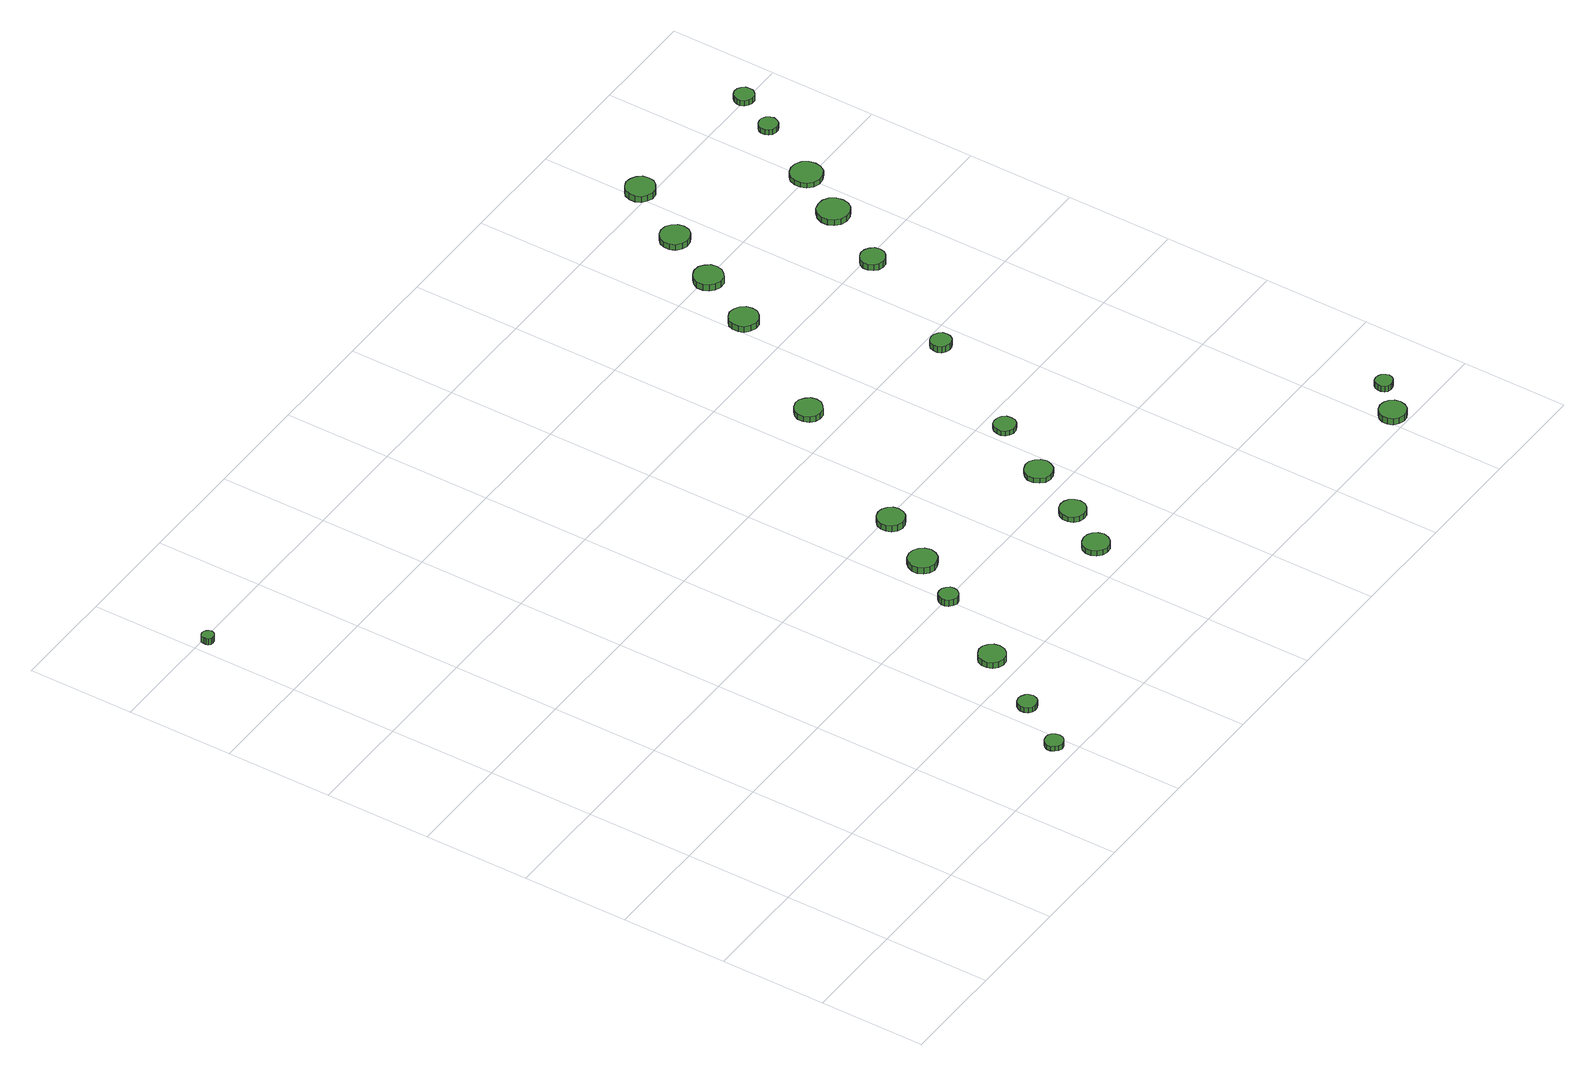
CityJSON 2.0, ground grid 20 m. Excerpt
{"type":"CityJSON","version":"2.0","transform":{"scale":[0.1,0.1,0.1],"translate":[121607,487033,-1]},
"CityObjects":{
"tree1":{"type":"SolitaryVegetationObject","attributes":{"function":"something"},"geometry":[{"type":"MultiSurface","lod":"1","boundaries":[[[0,1,2,3,4,5,6,7,8,9,10,11,12,13,14]],[[15,16,17,18,19,20,21,22,23,24,25,26,27,28,29]],[[0,29,28,1]],[[1,28,27,2]],[[2,27,26,3]],[[3,26,25,4]],[[4,25,24,5]],[[5,24,23,6]],[[6,23,22,7]],[[7,22,21,8]],[[8,21,20,9]],[[9,20,19,10]],[[10,19,18,11]],[[11,18,17,12]],[[12,17,16,13]],[[13,16,15,14]],[[14,15,29,0]]]}]},
"tree2":{"type":"SolitaryVegetationObject","attributes":{"function":"something"},"geometry":[{"type":"MultiSurface","lod":"1","boundaries":[[[30,31,32,33,34,35,36,37,38,39,40,41,42,43,44]],[[45,46,47,48,49,50,51,52,53,54,55,56,57,58,59]],[[30,59,58,31]],[[31,58,57,32]],[[32,57,56,33]],[[33,56,55,34]],[[34,55,54,35]],[[35,54,53,36]],[[36,53,52,37]],[[37,52,51,38]],[[38,51,50,39]],[[39,50,49,40]],[[40,49,48,41]],[[41,48,47,42]],[[42,47,46,43]],[[43,46,45,44]],[[44,45,59,30]]]}]},
"tree3":{"type":"SolitaryVegetationObject","attributes":{"function":"something"},"geometry":[{"type":"MultiSurface","lod":"1","boundaries":[[[60,61,62,63,64,65,66,67,68,69,70,71,72,73,74]],[[75,76,77,78,79,80,81,82,83,84,85,86,87,88,89]],[[60,89,88,61]],[[61,88,87,62]],[[62,87,86,63]],[[63,86,85,64]],[[64,85,84,65]],[[65,84,83,66]],[[66,83,82,67]],[[67,82,81,68]],[[68,81,80,69]],[[69,80,79,70]],[[70,79,78,71]],[[71,78,77,72]],[[72,77,76,73]],[[73,76,75,74]],[[74,75,89,60]]]}]},
"tree4":{"type":"SolitaryVegetationObject","attributes":{"function":"something"},"geometry":[{"type":"MultiSurface","lod":"1","boundaries":[[[90,91,92,93,94,95,96,97,98,99,100,101,102,103,104]],[[105,106,107,108,109,110,111,112,113,114,115,116,117,118,119]],[[90,119,118,91]],[[91,118,117,92]],[[92,117,116,93]],[[93,116,115,94]],[[94,115,114,95]],[[95,114,113,96]],[[96,113,112,97]],[[97,112,111,98]],[[98,111,110,99]],[[99,110,109,100]],[[100,109,108,101]],[[101,108,107,102]],[[102,107,106,103]],[[103,106,105,104]],[[104,105,119,90]]]}]},
"tree5":{"type":"SolitaryVegetationObject","attributes":{"function":"something"},"geometry":[{"type":"MultiSurface","lod":"1","boundaries":[[[120,121,122,123,124,125,126,127,128,129,130,131,132,133,134]],[[135,136,137,138,139,140,141,142,143,144,145,146,147,148,149]],[[120,149,148,121]],[[121,148,147,122]],[[122,147,146,123]],[[123,146,145,124]],[[124,145,144,125]],[[125,144,143,126]],[[126,143,142,127]],[[127,142,141,128]],[[128,141,140,129]],[[129,140,139,130]],[[130,139,138,131]],[[131,138,137,132]],[[132,137,136,133]],[[133,136,135,134]],[[134,135,149,120]]]}]},
"tree6":{"type":"SolitaryVegetationObject","attributes":{"function":"something"},"geometry":[{"type":"MultiSurface","lod":"1","boundaries":[[[150,151,152,153,154,155,156,157,158,159,160,161,162,163,164]],[[165,166,167,168,169,170,171,172,173,174,175,176,177,178,179]],[[150,179,178,151]],[[151,178,177,152]],[[152,177,176,153]],[[153,176,175,154]],[[154,175,174,155]],[[155,174,173,156]],[[156,173,172,157]],[[157,172,171,158]],[[158,171,170,159]],[[159,170,169,160]],[[160,169,168,161]],[[161,168,167,162]],[[162,167,166,163]],[[163,166,165,164]],[[164,165,179,150]]]}]},
"tree7":{"type":"SolitaryVegetationObject","attributes":{"function":"something"},"geometry":[{"type":"MultiSurface","lod":"1","boundaries":[[[180,181,182,183,184,185,186,187,188,189,190,191,192,193,194]],[[195,196,197,198,199,200,201,202,203,204,205,206,207,208,209]],[[180,209,208,181]],[[181,208,207,182]],[[182,207,206,183]],[[183,206,205,184]],[[184,205,204,185]],[[185,204,203,186]],[[186,203,202,187]],[[187,202,201,188]],[[188,201,200,189]],[[189,200,199,190]],[[190,199,198,191]],[[191,198,197,192]],[[192,197,196,193]],[[193,196,195,194]],[[194,195,209,180]]]}]},
"tree8":{"type":"SolitaryVegetationObject","attributes":{"function":"something"},"geometry":[{"type":"MultiSurface","lod":"1","boundaries":[[[210,211,212,213,214,215,216,217,218,219,220,221,222,223,224]],[[225,226,227,228,229,230,231,232,233,234,235,236,237,238,239]],[[210,239,238,211]],[[211,238,237,212]],[[212,237,236,213]],[[213,236,235,214]],[[214,235,234,215]],[[215,234,233,216]],[[216,233,232,217]],[[217,232,231,218]],[[218,231,230,219]],[[219,230,229,220]],[[220,229,228,221]],[[221,228,227,222]],[[222,227,226,223]],[[223,226,225,224]],[[224,225,239,210]]]}]},
"tree9":{"type":"SolitaryVegetationObject","attributes":{"function":"something"},"geometry":[{"type":"MultiSurface","lod":"1","boundaries":[[[240,241,242,243,244,245,246,247,248,249,250,251,252,253,254]],[[255,256,257,258,259,260,261,262,263,264,265,266,267,268,269]],[[240,269,268,241]],[[241,268,267,242]],[[242,267,266,243]],[[243,266,265,244]],[[244,265,264,245]],[[245,264,263,246]],[[246,263,262,247]],[[247,262,261,248]],[[248,261,260,249]],[[249,260,259,250]],[[250,259,258,251]],[[251,258,257,252]],[[252,257,256,253]],[[253,256,255,254]],[[254,255,269,240]]]}]},
"tree10":{"type":"SolitaryVegetationObject","attributes":{"function":"something"},"geometry":[{"type":"MultiSurface","lod":"1","boundaries":[[[270,271,272,273,274,275,276,277,278,279,280,281,282,283,284]],[[285,286,287,288,289,290,291,292,293,294,295,296,297,298,299]],[[270,299,298,271]],[[271,298,297,272]],[[272,297,296,273]],[[273,296,295,274]],[[274,295,294,275]],[[275,294,293,276]],[[276,293,292,277]],[[277,292,291,278]],[[278,291,290,279]],[[279,290,289,280]],[[280,289,288,281]],[[281,288,287,282]],[[282,287,286,283]],[[283,286,285,284]],[[284,285,299,270]]]}]},
"tree11":{"type":"SolitaryVegetationObject","attributes":{"function":"something"},"geometry":[{"type":"MultiSurface","lod":"1","boundaries":[[[300,301,302,303,304,305,306,307,308,309,310,311,312,313,314]],[[315,316,317,318,319,320,321,322,323,324,325,326,327,328,329]],[[300,329,328,301]],[[301,328,327,302]],[[302,327,326,303]],[[303,326,325,304]],[[304,325,324,305]],[[305,324,323,306]],[[306,323,322,307]],[[307,322,321,308]],[[308,321,320,309]],[[309,320,319,310]],[[310,319,318,311]],[[311,318,317,312]],[[312,317,316,313]],[[313,316,315,314]],[[314,315,329,300]]]}]},
"tree12":{"type":"SolitaryVegetationObject","attributes":{"function":"something"},"geometry":[{"type":"MultiSurface","lod":"1","boundaries":[[[330,331,332,333,334,335,336,337,338,339,340,341,342,343,344]],[[345,346,347,348,349,350,351,352,353,354,355,356,357,358,359]],[[330,359,358,331]],[[331,358,357,332]],[[332,357,356,333]],[[333,356,355,334]],[[334,355,354,335]],[[335,354,353,336]],[[336,353,352,337]],[[337,352,351,338]],[[338,351,350,339]],[[339,350,349,340]],[[340,349,348,341]],[[341,348,347,342]],[[342,347,346,343]],[[343,346,345,344]],[[344,345,359,330]]]}]},
"tree13":{"type":"SolitaryVegetationObject","attributes":{"function":"something"},"geometry":[{"type":"MultiSurface","lod":"1","boundaries":[[[360,361,362,363,364,365,366,367,368,369,370,371,372,373,374]],[[375,376,377,378,379,380,381,382,383,384,385,386,387,388,389]],[[360,389,388,361]],[[361,388,387,362]],[[362,387,386,363]],[[363,386,385,364]],[[364,385,384,365]],[[365,384,383,366]],[[366,383,382,367]],[[367,382,381,368]],[[368,381,380,369]],[[369,380,379,370]],[[370,379,378,371]],[[371,378,377,372]],[[372,377,376,373]],[[373,376,375,374]],[[374,375,389,360]]]}]},
"tree14":{"type":"SolitaryVegetationObject","attributes":{"function":"something"},"geometry":[{"type":"MultiSurface","lod":"1","boundaries":[[[390,391,392,393,394,395,396,397,398,399,400,401,402,403,404]],[[405,406,407,408,409,410,411,412,413,414,415,416,417,418,419]],[[390,419,418,391]],[[391,418,417,392]],[[392,417,416,393]],[[393,416,415,394]],[[394,415,414,395]],[[395,414,413,396]],[[396,413,412,397]],[[397,412,411,398]],[[398,411,410,399]],[[399,410,409,400]],[[400,409,408,401]],[[401,408,407,402]],[[402,407,406,403]],[[403,406,405,404]],[[404,405,419,390]]]}]},
"tree15":{"type":"SolitaryVegetationObject","attributes":{"function":"something"},"geometry":[{"type":"MultiSurface","lod":"1","boundaries":[[[420,421,422,423,424,425,426,427,428,429,430,431,432,433,434]],[[435,436,437,438,439,440,441,442,443,444,445,446,447,448,449]],[[420,449,448,421]],[[421,448,447,422]],[[422,447,446,423]],[[423,446,445,424]],[[424,445,444,425]],[[425,444,443,426]],[[426,443,442,427]],[[427,442,441,428]],[[428,441,440,429]],[[429,440,439,430]],[[430,439,438,431]],[[431,438,437,432]],[[432,437,436,433]],[[433,436,435,434]],[[434,435,449,420]]]}]},
"tree16":{"type":"SolitaryVegetationObject","attributes":{"function":"something"},"geometry":[{"type":"MultiSurface","lod":"1","boundaries":[[[450,451,452,453,454,455,456,457,458,459,460,461,462,463,464]],[[465,466,467,468,469,470,471,472,473,474,475,476,477,478,479]],[[450,479,478,451]],[[451,478,477,452]],[[452,477,476,453]],[[453,476,475,454]],[[454,475,474,455]],[[455,474,473,456]],[[456,473,472,457]],[[457,472,471,458]],[[458,471,470,459]],[[459,470,469,460]],[[460,469,468,461]],[[461,468,467,462]],[[462,467,466,463]],[[463,466,465,464]],[[464,465,479,450]]]}]},
"tree17":{"type":"SolitaryVegetationObject","attributes":{"function":"something"},"geometry":[{"type":"MultiSurface","lod":"1","boundaries":[[[480,481,482,483,484,485,486,487,488,489,490,491,492,493,494]],[[495,496,497,498,499,500,501,502,503,504,505,506,507,508,509]],[[480,509,508,481]],[[481,508,507,482]],[[482,507,506,483]],[[483,506,505,484]],[[484,505,504,485]],[[485,504,503,486]],[[486,503,502,487]],[[487,502,501,488]],[[488,501,500,489]],[[489,500,499,490]],[[490,499,498,491]],[[491,498,497,492]],[[492,497,496,493]],[[493,496,495,494]],[[494,495,509,480]]]}]},
"tree18":{"type":"SolitaryVegetationObject","attributes":{"function":"something"},"geometry":[{"type":"MultiSurface","lod":"1","boundaries":[[[510,511,512,513,514,515,516,517,518,519,520,521,522,523,524]],[[525,526,527,528,529,530,531,532,533,534,535,536,537,538,539]],[[510,539,538,511]],[[511,538,537,512]],[[512,537,536,513]],[[513,536,535,514]],[[514,535,534,515]],[[515,534,533,516]],[[516,533,532,517]],[[517,532,531,518]],[[518,531,530,519]],[[519,530,529,520]],[[520,529,528,521]],[[521,528,527,522]],[[522,527,526,523]],[[523,526,525,524]],[[524,525,539,510]]]}]},
"tree19":{"type":"SolitaryVegetationObject","attributes":{"function":"something"},"geometry":[{"type":"MultiSurface","lod":"1","boundaries":[[[540,541,542,543,544,545,546,547,548,549,550,551,552,553,554]],[[555,556,557,558,559,560,561,562,563,564,565,566,567,568,569]],[[540,569,568,541]],[[541,568,567,542]],[[542,567,566,543]],[[543,566,565,544]],[[544,565,564,545]],[[545,564,563,546]],[[546,563,562,547]],[[547,562,561,548]],[[548,561,560,549]],[[549,560,559,550]],[[550,559,558,551]],[[551,558,557,552]],[[552,557,556,553]],[[553,556,555,554]],[[554,555,569,540]]]}]},
"tree20":{"type":"SolitaryVegetationObject","attributes":{"function":"something"},"geometry":[{"type":"MultiSurface","lod":"1","boundaries":[[[570,571,572,573,574,575,576,577,578,579,580,581,582,583,584]],[[585,586,587,588,589,590,591,592,593,594,595,596,597,598,599]],[[570,599,598,571]],[[571,598,597,572]],[[572,597,596,573]],[[573,596,595,574]],[[574,595,594,575]],[[575,594,593,576]],[[576,593,592,577]],[[577,592,591,578]],[[578,591,590,579]],[[579,590,589,580]],[[580,589,588,581]],[[581,588,587,582]],[[582,587,586,583]],[[583,586,585,584]],[[584,585,599,570]]]}]},
"tree21":{"type":"SolitaryVegetationObject","attributes":{"function":"something"},"geometry":[{"type":"MultiSurface","lod":"1","boundaries":[[[600,601,602,603,604,605,606,607,608,609,610,611,612,613,614]],[[615,616,617,618,619,620,621,622,623,624,625,626,627,628,629]],[[600,629,628,601]],[[601,628,627,602]],[[602,627,626,603]],[[603,626,625,604]],[[604,625,624,605]],[[605,624,623,606]],[[606,623,622,607]],[[607,622,621,608]],[[608,621,620,609]],[[609,620,619,610]],[[610,619,618,611]],[[611,618,617,612]],[[612,617,616,613]],[[613,616,615,614]],[[614,615,629,600]]]}]},
"tree22":{"type":"SolitaryVegetationObject","attributes":{"function":"something"},"geometry":[{"type":"MultiSurface","lod":"1","boundaries":[[[630,631,632,633,634,635,636,637,638,639,640,641,642,643,644]],[[645,646,647,648,649,650,651,652,653,654,655,656,657,658,659]],[[630,659,658,631]],[[631,658,657,632]],[[632,657,656,633]],[[633,656,655,634]],[[634,655,654,635]],[[635,654,653,636]],[[636,653,652,637]],[[637,652,651,638]],[[638,651,650,639]],[[639,650,649,640]],[[640,649,648,641]],[[641,648,647,642]],[[642,647,646,643]],[[643,646,645,644]],[[644,645,659,630]]]}]},
"tree23":{"type":"SolitaryVegetationObject","attributes":{"function":"something"},"geometry":[{"type":"MultiSurface","lod":"1","boundaries":[[[660,661,662,663,664,665,666,667,668,669,670,671,672,673,674]],[[675,676,677,678,679,680,681,682,683,684,685,686,687,688,689]],[[660,689,688,661]],[[661,688,687,662]],[[662,687,686,663]],[[663,686,685,664]],[[664,685,684,665]],[[665,684,683,666]],[[666,683,682,667]],[[667,682,681,668]],[[668,681,680,669]],[[669,680,679,670]],[[670,679,678,671]],[[671,678,677,672]],[[672,677,676,673]],[[673,676,675,674]],[[674,675,689,660]]]}]},
"tree24":{"type":"SolitaryVegetationObject","attributes":{"function":"something"},"geometry":[{"type":"MultiSurface","lod":"1","boundaries":[[[690,691,692,693,694,695,696,697,698,699,700,701,702,703,704]],[[705,706,707,708,709,710,711,712,713,714,715,716,717,718,719]],[[690,719,718,691]],[[691,718,717,692]],[[692,717,716,693]],[[693,716,715,694]],[[694,715,714,695]],[[695,714,713,696]],[[696,713,712,697]],[[697,712,711,698]],[[698,711,710,699]],[[699,710,709,700]],[[700,709,708,701]],[[701,708,707,702]],[[702,707,706,703]],[[703,706,705,704]],[[704,705,719,690]]]}]}
},
"vertices":[
[30,1385,30],[29,1390,30],[26,1393,30],[22,1396,30],[17,1396,30],[13,1395,30],[9,1392,30],[8,1387,30],[8,1383,30],[9,1378,30],[13,1375,30],[17,1374,30],[22,1374,30],[26,1377,30],[29,1380,30],[29,1380,17],[26,1377,17],[22,1374,17],[17,1374,17],[13,1375,17],[9,1378,17],[8,1383,17],[8,1387,17],[9,1392,17],[13,1395,17],[17,1396,17],[22,1396,17],[26,1393,17],[29,1390,17],[30,1385,17],
[599,39,16],[597,46,16],[593,52,16],[587,56,16],[580,56,16],[573,54,16],[568,49,16],[565,43,16],[565,36,16],[568,29,16],[573,24,16],[580,22,16],[587,23,16],[593,27,16],[597,32,16],[597,32,6],[593,27,6],[587,23,6],[580,22,6],[573,24,6],[568,29,6],[565,36,6],[565,43,6],[568,49,6],[573,54,6],[580,56,6],[587,56,6],[593,52,6],[597,46,6],[599,39,6],
[660,132,17],[658,140,17],[654,145,17],[647,149,17],[640,150,17],[633,148,17],[628,143,17],[625,136,17],[625,129,17],[628,122,17],[633,117,17],[640,115,17],[647,116,17],[654,119,17],[658,125,17],[658,125,6],[654,119,6],[647,116,6],[640,115,6],[633,117,6],[628,122,6],[625,129,6],[625,136,6],[628,143,6],[633,148,6],[640,150,6],[647,149,6],[654,145,6],[658,140,6],[660,132,6],
[739,251,17],[737,261,17],[731,269,17],[722,275,17],[712,276,17],[702,272,17],[694,266,17],[690,256,17],[690,246,17],[694,236,17],[702,229,17],[712,226,17],[722,227,17],[731,233,17],[737,241,17],[737,241,5],[731,233,5],[722,227,5],[712,226,5],[702,229,5],[694,236,5],[690,246,5],[690,256,5],[694,266,5],[702,272,5],[712,276,5],[722,275,5],[731,269,5],[737,261,5],[739,251,5],
[820,396,20],[819,403,20],[814,409,20],[808,413,20],[801,414,20],[794,412,20],[788,407,20],[785,400,20],[785,392,20],[788,386,20],[794,381,20],[801,378,20],[808,379,20],[814,383,20],[819,389,20],[819,389,7],[814,383,7],[808,379,7],[801,378,7],[794,381,7],[788,386,7],[785,392,7],[785,400,7],[788,407,7],[794,412,7],[801,414,7],[808,413,7],[814,409,7],[819,403,7],[820,396,7],
[885,485,19],[882,496,19],[876,504,19],[866,510,19],[855,511,19],[845,508,19],[837,500,19],[832,490,19],[832,479,19],[837,469,19],[845,462,19],[855,458,19],[866,460,19],[876,465,19],[882,474,19],[882,474,6],[876,465,6],[866,460,6],[855,458,6],[845,462,6],[837,469,6],[832,479,6],[832,490,6],[837,500,6],[845,508,6],[855,511,6],[866,510,6],[876,504,6],[882,496,6],[885,485,6],
[945,589,19],[943,599,19],[937,607,19],[928,613,19],[918,614,19],[908,611,19],[900,604,19],[896,594,19],[896,584,19],[900,574,19],[908,567,19],[918,564,19],[928,565,19],[937,570,19],[943,579,19],[943,579,6],[937,570,6],[928,565,6],[918,564,6],[908,567,6],[900,574,6],[896,584,6],[896,594,6],[900,604,6],[908,611,6],[918,614,6],[928,613,6],[937,607,6],[943,599,6],[945,589,6],
[1082,263,16],[1079,273,16],[1073,281,16],[1065,286,16],[1054,287,16],[1045,284,16],[1037,278,16],[1033,268,16],[1033,258,16],[1037,249,16],[1045,242,16],[1054,239,16],[1065,240,16],[1073,245,16],[1079,253,16],[1079,253,5],[1073,245,5],[1065,240,5],[1054,239,5],[1045,242,5],[1037,249,5],[1033,258,5],[1033,268,5],[1037,278,5],[1045,284,5],[1054,287,5],[1065,286,5],[1073,281,5],[1079,273,5],[1082,263,5],
[1133,344,16],[1131,354,16],[1125,362,16],[1117,367,16],[1107,368,16],[1097,365,16],[1090,358,16],[1086,349,16],[1086,339,16],[1090,330,16],[1097,323,16],[1107,320,16],[1117,321,16],[1125,326,16],[1131,334,16],[1131,334,5],[1125,326,5],[1117,321,5],[1107,320,5],[1097,323,5],[1090,330,5],[1086,339,5],[1086,349,5],[1090,358,5],[1097,365,5],[1107,368,5],[1117,367,5],[1125,362,5],[1131,354,5],[1133,344,5],
[1191,449,15],[1188,460,15],[1182,468,15],[1173,474,15],[1163,475,15],[1152,471,15],[1145,464,15],[1140,455,15],[1140,444,15],[1145,434,15],[1152,427,15],[1163,424,15],[1173,425,15],[1182,430,15],[1188,439,15],[1188,439,5],[1182,430,5],[1173,425,5],[1163,424,5],[1152,427,5],[1145,434,5],[1140,444,5],[1140,455,5],[1145,464,5],[1152,471,5],[1163,475,5],[1173,474,5],[1182,468,5],[1188,460,5],[1191,449,5],
[1107,860,22],[1105,871,22],[1098,879,22],[1089,885,22],[1079,886,22],[1069,882,22],[1061,875,22],[1057,866,22],[1057,855,22],[1061,845,22],[1069,838,22],[1079,835,22],[1089,836,22],[1098,842,22],[1105,850,22],[1105,850,10],[1098,842,10],[1089,836,10],[1079,835,10],[1069,838,10],[1061,845,10],[1057,855,10],[1057,866,10],[1061,875,10],[1069,882,10],[1079,886,10],[1089,885,10],[1098,879,10],[1105,871,10],[1107,860,10],
[1253,562,15],[1252,570,15],[1247,577,15],[1240,581,15],[1231,582,15],[1223,580,15],[1217,574,15],[1214,566,15],[1214,558,15],[1217,551,15],[1223,545,15],[1231,542,15],[1240,543,15],[1247,547,15],[1252,554,15],[1252,554,5],[1247,547,5],[1240,543,5],[1231,542,5],[1223,545,5],[1217,551,5],[1214,558,5],[1214,566,5],[1217,574,5],[1223,580,5],[1231,582,5],[1240,581,5],[1247,577,5],[1252,570,5],[1253,562,5],
[1246,1081,24],[1244,1092,24],[1237,1101,24],[1227,1106,24],[1216,1108,24],[1206,1104,24],[1197,1097,24],[1193,1087,24],[1193,1075,24],[1197,1065,24],[1206,1058,24],[1216,1054,24],[1227,1055,24],[1237,1061,24],[1244,1070,24],[1244,1070,12],[1237,1061,12],[1227,1055,12],[1216,1054,12],[1206,1058,12],[1197,1065,12],[1193,1075,12],[1193,1087,12],[1197,1097,12],[1206,1104,12],[1216,1108,12],[1227,1106,12],[1237,1101,12],[1244,1092,12],[1246,1081,12],
[1369,767,24],[1368,775,24],[1363,781,24],[1356,785,24],[1349,786,24],[1341,784,24],[1335,779,24],[1332,771,24],[1332,763,24],[1335,756,24],[1341,751,24],[1349,749,24],[1356,749,24],[1363,753,24],[1368,760,24],[1368,760,11],[1363,753,11],[1356,749,11],[1349,749,11],[1341,751,11],[1335,756,11],[1332,763,11],[1332,771,11],[1335,779,11],[1341,784,11],[1349,786,11],[1356,785,11],[1363,781,11],[1368,775,11],[1369,767,11],
[1640,26,23],[1638,36,23],[1632,44,23],[1623,49,23],[1613,50,23],[1603,47,23],[1595,40,23],[1591,31,23],[1591,21,23],[1595,11,23],[1603,4,23],[1613,1,23],[1623,2,23],[1632,7,23],[1638,16,23],[1638,16,10],[1632,7,10],[1623,2,10],[1613,1,10],[1603,4,10],[1595,11,10],[1591,21,10],[1591,31,10],[1595,40,10],[1603,47,10],[1613,50,10],[1623,49,10],[1632,44,10],[1638,36,10],[1640,26,10],
[1310,1194,19],[1308,1205,19],[1301,1214,19],[1292,1220,19],[1280,1221,19],[1270,1217,19],[1262,1210,19],[1257,1200,19],[1257,1188,19],[1262,1178,19],[1270,1171,19],[1280,1167,19],[1292,1168,19],[1301,1174,19],[1308,1183,19],[1308,1183,6],[1301,1174,6],[1292,1168,6],[1280,1167,6],[1270,1171,6],[1262,1178,6],[1257,1188,6],[1257,1200,6],[1262,1210,6],[1270,1217,6],[1280,1221,6],[1292,1220,6],[1301,1214,6],[1308,1205,6],[1310,1194,6],
[1690,81,21],[1688,87,21],[1684,93,21],[1678,96,21],[1672,97,21],[1665,95,21],[1660,90,21],[1658,84,21],[1658,78,21],[1660,71,21],[1665,67,21],[1672,65,21],[1678,66,21],[1684,69,21],[1688,74,21],[1688,74,9],[1684,69,9],[1678,66,9],[1672,65,9],[1665,67,9],[1660,71,9],[1658,78,9],[1658,84,9],[1660,90,9],[1665,95,9],[1672,97,9],[1678,96,9],[1684,93,9],[1688,87,9],[1690,81,9],
[1370,1300,17],[1368,1311,17],[1361,1320,17],[1352,1326,17],[1340,1327,17],[1330,1324,17],[1321,1316,17],[1317,1306,17],[1317,1295,17],[1321,1285,17],[1330,1277,17],[1340,1274,17],[1352,1275,17],[1361,1280,17],[1368,1289,17],[1368,1289,5],[1361,1280,5],[1352,1275,5],[1340,1274,5],[1330,1277,5],[1321,1285,5],[1317,1295,5],[1317,1306,5],[1321,1316,5],[1330,1324,5],[1340,1327,5],[1352,1326,5],[1361,1320,5],[1368,1311,5],[1370,1300,5],
[1494,984,24],[1492,993,24],[1486,1000,24],[1478,1005,24],[1469,1006,24],[1460,1003,24],[1453,997,24],[1449,988,24],[1449,979,24],[1453,970,24],[1460,964,24],[1469,961,24],[1478,962,24],[1486,967,24],[1492,974,24],[1492,974,11],[1486,967,11],[1478,962,11],[1469,961,11],[1460,964,11],[1453,970,11],[1449,979,11],[1449,988,11],[1453,997,11],[1460,1003,11],[1469,1006,11],[1478,1005,11],[1486,1000,11],[1492,993,11],[1494,984,11],
[1443,1418,18],[1441,1429,18],[1434,1438,18],[1424,1443,18],[1413,1445,18],[1403,1441,18],[1394,1434,18],[1390,1423,18],[1390,1412,18],[1394,1402,18],[1403,1395,18],[1413,1391,18],[1424,1392,18],[1434,1398,18],[1441,1407,18],[1441,1407,5],[1434,1398,5],[1424,1392,5],[1413,1391,5],[1403,1395,5],[1394,1402,5],[1390,1412,5],[1390,1423,5],[1394,1434,5],[1403,1441,5],[1413,1445,5],[1424,1443,5],[1434,1438,5],[1441,1429,5],[1443,1418,5],
[1574,1111,18],[1572,1123,18],[1565,1133,18],[1554,1139,18],[1542,1140,18],[1530,1137,18],[1521,1128,18],[1516,1117,18],[1516,1105,18],[1521,1094,18],[1530,1085,18],[1542,1082,18],[1554,1083,18],[1565,1089,18],[1572,1099,18],[1572,1099,6],[1565,1089,6],[1554,1083,6],[1542,1082,6],[1530,1085,6],[1521,1094,6],[1516,1105,6],[1516,1117,6],[1521,1128,6],[1530,1137,6],[1542,1140,6],[1554,1139,6],[1565,1133,6],[1572,1123,6],[1574,1111,6],
[1631,1203,16],[1629,1215,16],[1622,1225,16],[1611,1231,16],[1599,1232,16],[1587,1228,16],[1578,1220,16],[1574,1209,16],[1574,1197,16],[1578,1186,16],[1587,1178,16],[1599,1174,16],[1611,1175,16],[1622,1181,16],[1629,1191,16],[1629,1191,6],[1622,1181,6],[1611,1175,6],[1599,1174,6],[1587,1178,6],[1578,1186,6],[1574,1197,6],[1574,1209,6],[1578,1220,6],[1587,1228,6],[1599,1232,6],[1611,1231,6],[1622,1225,6],[1629,1215,6],[1631,1203,6],
[1693,1327,16],[1691,1334,16],[1687,1340,16],[1680,1344,16],[1673,1344,16],[1666,1342,16],[1661,1337,16],[1658,1331,16],[1658,1323,16],[1661,1317,16],[1666,1312,16],[1673,1310,16],[1680,1310,16],[1687,1314,16],[1691,1320,16],[1691,1320,5],[1687,1314,5],[1680,1310,5],[1673,1310,5],[1666,1312,5],[1661,1317,5],[1658,1323,5],[1658,1331,5],[1661,1337,5],[1666,1342,5],[1673,1344,5],[1680,1344,5],[1687,1340,5],[1691,1334,5],[1693,1327,5],
[1735,1404,16],[1734,1411,16],[1729,1417,16],[1723,1421,16],[1715,1422,16],[1708,1419,16],[1702,1414,16],[1699,1407,16],[1699,1400,16],[1702,1393,16],[1708,1388,16],[1715,1386,16],[1723,1386,16],[1729,1390,16],[1734,1396,16],[1734,1396,5],[1729,1390,5],[1723,1386,5],[1715,1386,5],[1708,1388,5],[1702,1393,5],[1699,1400,5],[1699,1407,5],[1702,1414,5],[1708,1419,5],[1715,1422,5],[1723,1421,5],[1729,1417,5],[1734,1411,5],[1735,1404,5]
]}
